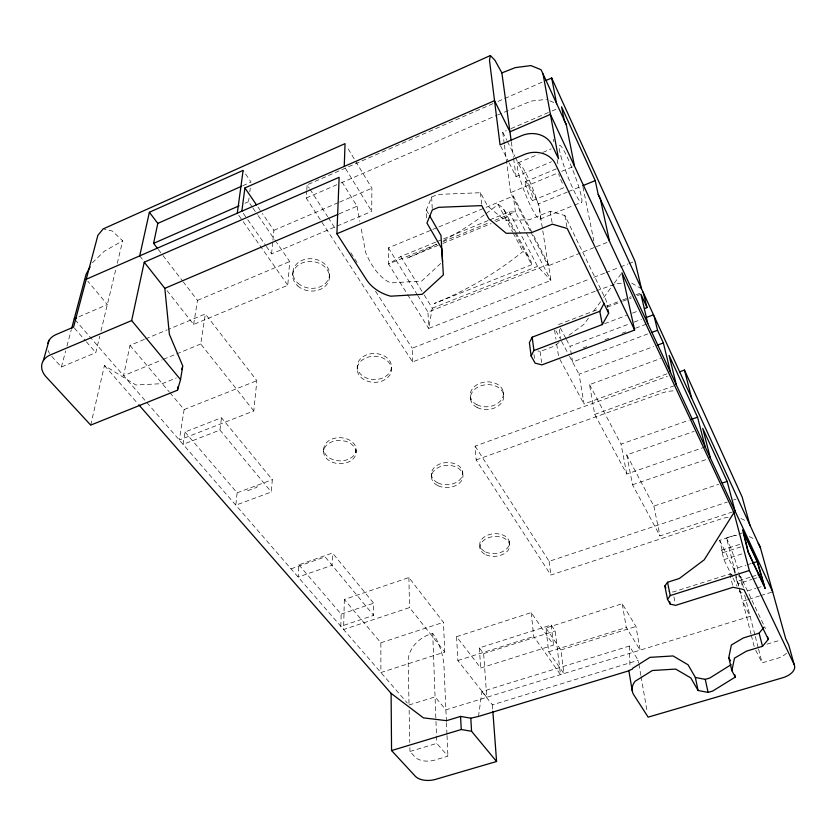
<?xml version="1.0" encoding="UTF-8"?>
<svg xmlns="http://www.w3.org/2000/svg" width="836" height="836" viewBox="0 0 836 836"><rect width="100%" height="100%" fill="white"/><g stroke="black" fill="none" stroke-linecap="round" stroke-linejoin="round"><path stroke-width="0.63" stroke-dasharray="4.18 3.13" d="M298.86 564.812L341.151 614.136L340.827 626.31L373.629 615.369L373.671 603.195L332.488 553.014L298.86 564.812L298.159 577.08L332.08 565.272L332.488 553.014M266.35 246.421L271.554 253.893L371.727 211.351L371.884 188.215L347.045 146.99M356.052 452.715A16.218 11.589 1.8 0 0 332.237 441.721A16.218 11.589 1.8 0 0 331.255 461.775A16.218 11.589 1.8 0 0 356.052 452.715L356.105 449.914A16.187 11.589 1.8 0 0 332.341 438.921A16.187 11.589 1.8 0 0 331.359 458.974A16.187 11.589 1.8 0 0 356.105 449.914M357.223 368.739L357.275 365.959M344.338 599.475L343.606 629.518L409.535 607.584L444.773 652.07L380.902 672.531L380.861 642.769L344.338 599.475L408.898 577.561L443.446 622.308L444.773 652.07M323.636 451.628L323.751 448.817M329.436 277.249L329.562 274.521M595.232 291.21L412.576 361.936L306.227 198.038L306.739 190.827M306.822 189.626L307.157 184.829L309.278 188.121M292.694 275.535L292.903 272.797M167.075 290.667L193.618 324.441L287.772 285.285L289.726 261.532L276.486 242.294M185.007 432.003L237.131 492.791L235.794 505.153L271.324 492.017L272.327 479.676L221.488 417.718L185.007 432.003L183.105 444.365L219.931 430.049L221.488 417.718M257.091 485.768L256.955 487.263L246.045 491.328M271.554 253.893L272.787 241.489M272.912 240.256L273.894 230.328L262.305 213.379M169.969 392.753L184.129 409.535L179.322 440.008L253.799 410.946L256.861 380.673L205.342 313.949L168.276 329.415M252.232 207.025L248.553 201.685L249.023 198.007M249.797 191.883L250.267 188.204M478.474 716.442L481.954 691.581L629.383 646.04L638.213 660.304L638.652 662.833M253.799 410.946L200.765 343.993L205.342 313.949M193.618 324.441L197.495 300.375L183.387 282.045M424.218 294.993L432.275 308.181L428.659 328.475L550.914 280.394L548.406 264.28L532.94 234.216M144.356 339.395L130.008 345.383L123.561 375.688L162.163 359.846M90.706 425.096L104.448 365.52L135.829 384.988L162.288 383.651L176.25 377.997M51.759 356.408L61.373 367.025L95.806 352.604L99.756 336.166M100.968 331.119L116.068 268.314M117.27 263.309L122.673 240.81L112.285 231.029L104.322 229.158M61.373 367.025L65.657 350.942M66.974 346L71.259 329.917M426.694 217.841L426.339 210.045L431.648 197.024L437.834 194.412L480.47 192.719L487.461 205.802L504.672 220.317L529.407 219.753L550.224 211.257L564.875 215.542L605.985 299.978L607.438 307.188M588.471 318.161L583.904 324.347L568.365 335.706M593.8 310.95L600.645 301.66M603.686 297.543L613.582 284.135M614.345 283.101L621.953 272.797M92.399 262.786L104.312 251.228L122.673 240.81M440.687 263.486L421.668 281.063L390.516 282.913C378.332 277.071 370.787 264.636 365.687 252.576L360.776 226.274M559.044 342.52L553.86 346.303L540.087 351.517L537.851 350.932M435.66 242.158L400.726 256.547L388.573 264.03L406.913 293.52M242.785 185.738L251.04 182.07L243.13 170.387M244.99 203.242L248.553 201.685M308.359 184.307L493.24 103.528M498.016 101.438L542.146 82.158M306.227 198.038L339.719 183.502M340.91 182.979L496.406 115.493M497.598 114.971L531.059 101.104L546.545 99.369M273.894 230.328L338.423 202.594M339.625 202.082L371.884 188.215M504.244 143.74L502.739 132.161L506.271 130.646M510.974 128.629L548.573 112.463M552.115 110.937L556.849 108.91M78.939 316.76L107.353 304.565L87.853 281.23M339.134 213.891L357.035 206.241L340.461 179.468M517.892 162.926L538.112 154.399M542.867 152.392L551.185 148.881M197.495 300.375L289.726 261.532M509.218 162.989L516.084 176.574L551.457 161.756M145.558 338.893L167.085 329.917M525.384 181.746L557.643 168.297M530.296 230.955L510.577 192.635L557.027 173.313M561.729 171.359L574.468 166.061M436.894 244.154L388.573 264.03L388.426 247.864L431.658 229.931M432.86 229.43L437.667 227.444M438.869 226.943L513.325 196.052L532.354 233.056M532.835 200.452L565.042 187.18M436.862 241.667L488.652 220.338M489.854 219.847L509.124 211.905L515.404 211.863L550.914 280.394L537.548 266.339L520.964 234.592M442.934 241.667L490.042 222.292M494.87 220.307L515.404 211.863L513.325 196.052M593.915 247.665L548.228 265.796L538.603 203.859L567.216 192.102M568.417 191.611L581.522 186.219M438.116 245.356L406.839 258.209A184.766 88.835 -30.8 0 0 436.361 244.478M442.934 243.38L491.066 223.609M495.873 221.624L506.71 217.182L514.433 231.885M163.375 359.344L175.435 354.391M176.647 353.9L200.765 343.993M540.234 219.042L573.381 205.541M574.562 205.06L581.668 202.166M531.686 264.709L434.333 303.478A179.604 91.584 -30.6 0 0 522.918 251.542A53.608 30.451 -30.2 0 1 531.686 264.709L515.028 233.025M432.275 308.181L537.548 266.339M407.592 294.606L428.659 328.475L427.959 312.089L548.406 264.28M184.129 409.535L256.861 380.673M596.329 246.714L609.569 241.468M412.576 361.936L412.19 348.225L588.983 279.224M593.821 277.333L604.721 273.079M605.933 272.609L619.257 267.405M620.469 266.935L627.731 264.103M628.944 263.622L633.782 261.741M596.434 290.75L617.355 283.352L623.353 283.258M558.521 324.546L598.388 309.278M606.852 306.028L621.347 300.479M622.559 300.019L631.013 296.78M635.851 294.92L643.093 292.151M607.187 307.188L621.65 301.66M622.851 301.2L631.295 297.971M637.314 295.662L640.93 294.272M604.627 323.689L626.446 315.402M632.518 313.103L637.366 311.264M647.816 333.919L572.587 362.051L570.016 346.292L629.289 323.919M634.127 322.09L641.39 319.352M583.1 347.943L586.757 346.564M605.076 339.677L608.733 338.298M622.162 333.25L625.83 331.871M635.59 328.203L646.583 324.075M237.131 492.791L272.327 479.676M666.909 373.838L584.04 403.997L579.066 374.204L653.585 346.574M705.197 446.915L626.76 474.033L594.741 414.437L589.537 384.633L660.524 358.529M728.135 517.306A27.045 20.388 -22.9 0 0 721.426 518.801L550.84 575.022L476.165 459.936L475.12 446.131L667.316 376.294M594.741 414.437L675.154 385.417M476.165 459.936L661.213 393.265A29.856 20.189 -25.2 0 1 674.986 390.861M626.76 474.033L621.054 444.156L689.073 420.184M291.022 568.846L325.131 556.891L373.629 615.369M732.618 511.935L660.001 535.907L632.528 484.786L626.749 454.909L694.131 431.345M632.528 484.786L707.967 458.912M626.749 454.909L653.846 506.104L718.605 484.284M341.151 614.136L373.671 603.195M475.12 446.131L549.147 561.311L727.341 502.039M733.527 499.98L736.004 499.165M380.861 642.769L443.446 622.308M446.403 721.437L443.989 666.188A24.902 8.13 72.8 0 0 432.714 633.448L429.589 634.461A24.819 17.974 -40.3 0 0 408.167 661.161L409.013 703.693M735.346 572.681L726.474 537.903L730.027 536.754A26.647 20.377 -22.5 0 1 736.662 535.301M740.863 546.869L722.785 552.7L719.692 540.296L737.592 534.476M738.784 534.089L742.368 532.919M732.482 576.997L723.934 559.692L721.572 550.234L740.895 543.996M456.581 636.687L531.194 612.6L553.568 645.11L480.7 668.006L456.581 636.687L457.846 660.534L486.751 697.308L483.657 653.606L479.331 647.9L551.175 625.004L555.177 630.919L560.475 674.642L533.723 636.447L531.194 612.6M723.934 559.692L743.392 553.442M545.95 628.003L560.966 649.948L563.882 673.597L548.688 651.777L545.95 628.003L622.224 603.717L635.956 626.498L640.146 650.157L626.279 627.481L622.224 603.717M719.692 540.296L733.768 569.055L746.067 565.146M747.3 564.749L750.989 563.579M732.19 574.51L729.807 573.987L672.938 592.045L668.622 591.136M457.846 660.534L533.723 636.447M483.657 653.606L555.177 630.919M735.659 576.474L736.913 581.417L750.571 577.112M751.815 576.715L756.779 575.147M736.913 581.417L738.063 583.747L751.7 579.452M752.933 579.066L757.897 577.498M548.688 651.777L626.279 627.481M739.327 590.853L740.466 593.152L742.838 592.41M747.583 590.927L755.88 588.335M757.071 587.959L761.815 586.475M560.966 649.948L635.956 626.498M409.034 704.988L435.065 696.89L445.901 709.858L750.122 616.351L742.629 601.241L747.436 599.736M748.638 599.37L759.454 596.005M760.666 595.629L771.482 592.264M481.954 691.581L492.373 704.832L638.213 660.304M409.953 751.47L436.779 743.403L447.918 756.172L434.605 760.133A14.839 8.266 -2.4 0 1 414.886 756.904L409.953 751.47L409.88 747.593M766.978 644.159L780.678 640.042M755.702 650.199L762.108 662.864L777.428 658.308A16.271 9.415 -11.8 0 0 786.666 653.062M738.146 575.816L740.529 576.338L765.462 628.62M549.9 100.842L554.393 102.797M631.734 283.143L640.407 288.159M74.404 328.088L85.533 340.837M86.39 341.82L95.806 352.604M104.448 365.52L137.919 403.798M75.083 319.77L145.997 401.573M146.854 402.555L407.331 703.013M130.008 345.383L169.144 391.77M219.931 430.049L271.324 492.017M139.716 255.879L142.935 259.975M158.297 249.473L162.215 254.562M162.999 255.586L182.603 281.032M238.772 215.322L242.482 220.62M243.224 221.686L287.772 285.285M243.318 213.347L247.028 218.687M247.78 219.753L265.608 245.356M252.963 208.101L257.373 214.507M258.115 215.573L275.755 241.228M257.948 207.025L261.574 212.323M309.978 189.218L327.597 216.629M328.308 217.726L335.351 228.698M350.859 252.817L357.912 263.789M375.531 291.2L412.19 348.225M388.426 247.864L417.049 294.376M417.728 295.484L427.959 312.089M345.581 168.611L371.727 211.351M400.726 256.547L423.549 293.896M426.339 210.045L428.878 214.465M559.921 359.407L584.04 403.997M555.867 330.68L559.838 338.131M561.583 341.401L568.919 355.164M569.535 356.314L579.066 374.204M560.329 327.984L565.784 338.277M566.39 339.426L570.016 346.292M589.537 384.633L621.054 444.156M486.155 213.525A184.766 88.835 -30.8 0 0 498.068 204.381L512.614 231.99M513.22 233.139L522.918 251.542M503.983 209.763L515.509 231.718M516.115 232.878L528.843 257.143M509.124 211.905L520.379 233.453M530.891 232.115L548.228 265.796M500.628 146.018L508.643 161.86M502.739 132.161L506.794 140.249M507.368 141.409L514.892 156.447M515.467 157.596L538.603 203.859M733.057 578.157L737.049 586.235M721.572 550.234L722.785 552.7M740.529 576.338L743.956 589.61M739.181 573.904L742.723 587.635M744.657 595.127L754.981 635.203M755.305 636.468L758.221 647.775M758.545 649.039L762.108 662.864M735.659 573.914L751 634.022M751.313 635.287L754.208 646.636M738.063 583.747L738.669 586.099M739.86 590.801L740.466 593.152M733.768 569.055L735.346 575.241M729.807 573.987L733.141 587.269M673.941 596.883L675.195 602.923M653.846 506.104L660.001 535.907M582.974 186.982L593.853 240.925M357.035 206.241L359.835 221.268M553.411 139.215L553.881 141.754M557.11 159.592L558.26 165.956M564.875 215.542L567.195 228.479M638.871 664.097L640.857 675.457M641.076 676.721L647.252 712.094M550.224 211.257L552.366 224.184M559.274 329.384L560.789 339.05M554.561 330.063L555.93 339.082M556.724 344.244L558.479 355.833M511.35 142.016L513.45 157.377M513.628 158.652L516.084 176.574M540.087 351.517L541.592 362.458M534.005 354.631L534.486 358.278M504.411 145.025L510.577 192.635M549.147 561.311L550.84 575.022M551.175 625.004L553.568 645.11M503.303 391.844L503.585 394.613M480.47 192.719L481.755 205.604M509.27 541.529L509.532 544.299M470.469 397.058L470.678 399.838M492.373 704.832L492.759 709.983M479.937 545.898L480.136 548.677M479.331 647.9L480.7 668.006M462.58 471.347L462.757 474.137M431.648 197.024L432.316 209.951M446.455 722.732L446.967 734.311M447.02 735.596L447.918 756.172M431.397 473.228L431.501 476.018M432.714 633.448L435.922 720.151M435.964 721.437L436.779 743.403M629.383 646.04L629.999 667.88M408.898 577.561L409.535 607.584M409.138 710.151L409.776 742.431M391.447 367.328A17.107 13.031 0.8 0 1 365.039 377.391A17.107 13.031 0.8 0 1 366.628 354.861A17.107 13.031 0.8 0 1 391.447 367.328L391.478 370.108A17.148 13.042 0.8 0 1 365.008 380.171A17.148 13.042 0.8 0 1 366.596 357.63A17.148 13.042 0.8 0 1 391.478 370.108M49.575 353.503A21.882 15.665 14.9 0 1 48.08 350.336M562.346 183.251A10.147 1.233 68.9 0 1 558.626 173.752M484.107 215.009A184.766 88.835 -30.8 0 1 443.101 240.883M498.068 204.381A55.312 29.72 -30.4 0 1 506.71 217.182M740.874 518.56A27.045 20.388 -22.9 0 1 746.548 521.654M726.474 537.903A26.553 2.665 70.9 0 1 738.857 572.66M749.265 536.66A26.647 20.377 -22.5 0 1 754.887 539.774M525.28 183.523A10.074 1.473 68.7 0 0 531.738 199.71A10.074 1.473 68.7 0 0 530.285 190.096A10.074 1.473 68.7 0 0 525.28 183.523M560.872 155.998A30.514 3.48 69 0 0 580.633 202.009A30.514 3.48 69 0 0 570.079 163.459A30.514 3.48 69 0 0 560.872 155.998M518.634 173.7A30.242 4.431 68.7 0 0 538.98 218.99A30.242 4.431 68.7 0 0 529.345 180.451A30.242 4.431 68.7 0 0 518.634 173.7M476.98 404.749A16.647 12.425 -5.2 0 0 503.376 395.094A16.647 12.425 -5.2 0 0 480.23 383.191A16.647 12.425 -5.2 0 0 476.98 404.749M477.199 407.519A16.689 12.425 -5.2 0 0 503.659 397.863A16.689 12.425 -5.2 0 0 480.47 385.96A16.689 12.425 -5.2 0 0 477.199 407.519M298.013 283.268A18.371 14.766 6.2 0 0 328.841 278.294A18.371 14.766 6.2 0 0 306.854 258.982A18.371 14.766 6.2 0 0 298.013 283.268M438.127 485.747A15.769 11.108 -3 0 0 462.914 477.032A15.769 11.108 -3 0 0 440.624 466.519A15.769 11.108 -3 0 0 438.127 485.747M297.815 286.006A18.413 14.776 6.1 0 0 328.715 281.032A18.413 14.776 6.1 0 0 306.666 261.699A18.413 14.776 6.1 0 0 297.815 286.006M438.001 482.957A15.738 11.108 -3 0 0 462.736 474.242A15.738 11.108 -3 0 0 440.488 463.729A15.738 11.108 -3 0 0 438.001 482.957M485.716 552A14.87 9.917 -4.7 0 0 509.323 544.111A14.87 9.917 -4.7 0 0 488.705 534.779A14.87 9.917 -4.7 0 0 485.716 552M485.935 554.78A14.902 9.907 -4.7 0 0 509.594 546.89A14.902 9.907 -4.7 0 0 488.935 537.558A14.902 9.907 -4.7 0 0 485.935 554.78"/><path stroke-width="1.25" d="M344.244 166.416L345.038 143.646L244.906 187.954L241.834 211.215M734.75 674.694L735.314 677.066L712.638 691.069L708.092 692.407L698.102 690.505L690.797 677.912L675.676 669.082L652.373 670.514L635.026 681.33A30.295 17.472 -8.6 0 0 633.824 694.904L648.14 717.142L782.653 677.777A16.49 9.363 -11.6 0 0 794.2 664.61L749.328 570.518L733.956 512.625L621.953 272.797L634.639 330.053L541.927 364.883L535.124 363.137L531.111 355.979L533.932 350.524L602.348 324.567L608.65 313.186L567.195 228.479L552.366 224.184L531.278 232.732L506.229 233.307L488.82 218.75L481.755 205.604L438.586 207.328L432.316 209.951L426.935 223.034L441.742 248.574L443.362 274.908L422.18 294.324L390.652 296.195A42.166 34.475 -0.2 0 1 366.325 279.475L336.898 233.766L339.134 177.326L144.252 262.19L131.66 320.564L180.534 379.617L177.483 390.224L90.706 425.096L46.095 376.837A22.269 15.717 14.3 0 1 50.379 354.934L131.66 320.564M237.288 213.201L243.13 170.387L149.372 212.271L139.716 255.879M177.483 390.224L178.099 386.504M180.534 379.617L182.77 365.99L169.384 334.337L164.828 288.347L144.252 262.19M47.736 343.502A21.882 15.665 14.9 0 1 56.043 334.578L73.547 327.106L97.896 235.271L103.183 228.897L490.377 55.542L489.488 60.328L500.053 144.879L521.539 135.704A23.314 20.179 -13.1 0 1 552.042 145.088L558.532 158.788L543.013 73.861L541.007 69.712L530.881 65.584L515.216 67.632L501.872 72.899L511.172 140.741M735.314 677.066L731.866 670.66L728.773 657.577L731.354 645.016L743.319 637.952L759.098 633.165L764.01 627.219M157.513 248.459L153.584 243.37L157.795 223.4L149.372 212.271M731.866 670.66L734.499 658.141L746.59 651.087L762.526 646.301L768.326 639.383L767.688 636.99M71.593 328.673L86.077 274.302L90.1 266.977M43.336 360.63L49.105 340.252M181.767 369.522L182.436 367.171M604.125 303.384L599.767 311.326L532.177 337.18L529.387 342.614L531.111 355.979M733.956 512.625L704.194 559.848L679.323 578.491L667.525 582.264L664.829 586.026L667.525 599.328L670.253 604.198L675.697 605.337L733.141 587.269L743.956 589.61L768.326 639.383M667.525 599.328L670.263 595.577L749.328 570.518M731.145 664.662L709.774 678.027L705.26 679.365L695.353 677.453L688.07 664.808L673.074 655.947L649.969 657.357L632.789 668.194L632.277 669.187L628.839 670.566L632.194 690.588M157.795 223.4L241.604 186.261M153.584 243.37L239.054 205.855M86.223 279.276L494.525 100.675L509.95 131.785L550.422 114.407L772.683 591.888M545.73 80.59L551.687 77.988L634.994 261.26L641.494 288.786M74.226 318.788L76.598 317.764M164.828 288.347L337.932 214.403M336.898 233.766L524.329 154.503A23.763 20.336 -12.6 0 1 555.407 163.94L634.639 330.053M582.723 185.728L595.232 180.586L561.573 106.872L564.206 120.29L566.275 124.585L574.468 166.061M644.64 308.505L647.064 307.585L643.093 292.151M646.228 317.534L653.48 314.785L760.509 548.113L785.652 638.547L788.756 645.11L794.2 664.61M651.463 332.561L657.524 330.293L654.097 316.081M657.253 345.216L663.366 342.948L657.524 330.293M679.553 371.842L684.454 370.066L742.19 497.106L749.902 525.154M691.497 419.327L697.569 417.185L705.197 446.915M722.273 483.051L727.163 481.4L735.084 511.12M752.222 563.192L757.134 561.625L764.188 585.733L748.262 551.885L743.559 532.532L757.134 561.625M758.022 574.76L760.509 573.977M759.13 577.112L761.617 576.328M628.829 670.817L478.474 716.442L470.793 718.187L460.552 716.4L446.56 720.674L423.371 717.852L391.102 693.347L138.776 404.781M391.561 750.561L461.253 729.514L471.577 731.281L496.584 761.502L435.284 779.445A15.027 8.214 -2.5 0 1 415.325 776.257L391.561 750.561L391.102 693.347M490.377 55.542L494.943 60.265L501.872 72.899M244.906 187.954L256.506 204.904M429.516 215.573L440.98 235.491L442.589 261.731M664.829 586.026L665.916 587.969M728.773 657.577L730.497 660.785M595.232 180.586L598.2 194.412L600.352 198.884L609.569 241.468M647.064 307.585L640.93 294.272L647.806 323.616M697.569 417.185L669.093 355.384L676.366 384.978M727.163 481.4L702.71 428.345L710.391 458.076M543.013 73.861L566.275 124.585M598.2 194.412L653.48 314.785M759.098 633.165L762.526 646.301M684.454 370.066L691.612 398.061M663.366 342.948L670.566 372.511M705.26 679.365L708.092 692.407M695.353 677.453L698.102 690.505M667.525 582.264L670.263 595.577M669.761 601.784L670.253 604.198M607.929 309.581L608.65 313.186M599.767 311.326L602.348 324.567M551.687 77.988L556.63 103.779M532.177 337.18L533.932 350.524M492.853 711.279L496.584 761.502M470.793 718.187L471.577 731.281M460.552 716.4L461.253 729.514M758.221 543.295A26.647 20.377 -22.5 0 1 760.509 548.113M765.17 588.492L748.095 552.23L742.567 529.752L757.27 561.28L765.17 588.492"/></g></svg>
